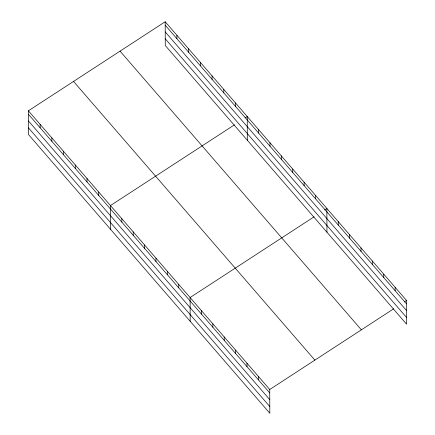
<?xml version="1.0" encoding="UTF-8"?>
<svg xmlns="http://www.w3.org/2000/svg" width="435" height="435" viewBox="0 0 435 435"><rect width="100%" height="100%" fill="white"/><g stroke="black" fill="none" stroke-linecap="round" stroke-linejoin="round"><path stroke-width="0.65" d="M28.405 110.811L269.733 389.51L269.814 413.25L28.487 134.551L28.405 110.811L165.186 21.75L406.513 300.449L406.594 324.189L165.267 45.49L165.186 21.75M234.416 124.85L110.457 205.57L110.539 229.31M245.008 117.961L247.238 116.509L247.319 140.249M314.059 216.826L190.095 297.54L190.177 321.28M324.646 209.931L326.875 208.479L326.957 232.219M269.733 389.51L393.697 308.796M404.284 301.901L406.513 300.449M165.197 25.186L406.524 303.88M165.218 31.885L406.546 310.585M165.246 38.791L406.573 317.49M120.049 51.14L361.376 329.839M73.542 81.421L314.869 360.12M28.416 114.242L269.743 392.941M28.438 120.946L269.771 399.645M28.465 127.852L269.792 406.551M395.138 287.312L395.149 290.743M383.757 274.17L383.768 277.606M372.382 261.033L372.393 264.469M361.006 247.896L361.017 251.327M349.626 234.753L349.642 238.19M338.251 221.616L338.261 225.053M315.495 195.342L315.511 198.773M304.119 182.2L304.13 185.636M292.744 169.063L292.755 172.494M281.369 155.926L281.38 159.357M269.988 142.783L269.999 146.22M258.613 129.646L258.624 133.083M258.357 376.373L258.368 379.804M246.982 363.23L246.993 366.667M235.514 102.97L235.525 106.406M235.601 350.093L235.612 353.524M223.791 89.436L223.802 92.867M224.226 336.956L224.237 340.387M212.068 75.897L212.084 79.333M212.851 323.814L212.862 327.25M201.47 310.677L201.487 314.113M200.35 62.363L200.361 65.794M188.627 48.823L188.638 52.26M178.72 284.398L178.731 287.834M176.904 35.289L176.92 38.72M167.339 271.261L167.355 274.697M155.964 258.124L155.975 261.555M144.589 244.981L144.599 248.418M133.208 231.844L133.224 235.281M121.833 218.707L121.843 222.138M98.734 192.031L98.745 195.467M87.011 178.491L87.027 181.928M75.293 164.957L75.304 168.388M63.57 151.418L63.581 154.855M51.847 137.884L51.863 141.315M40.129 124.345L40.14 127.781"/></g></svg>
